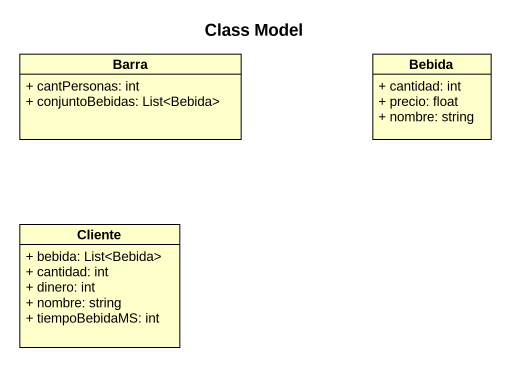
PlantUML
@startuml
title Class Model
hide circle
hide empty members
skinparam classAttributeIconSize 0
class Barra {
  + cantPersonas: int
  + conjuntoBebidas: List<Bebida>
}
class Bebida {
  + cantidad: int
  + precio: float
  + nombre: string
}
class Cliente {
  + bebida: List<Bebida>
  + cantidad: int
  + dinero: int
  + nombre: string
  + tiempoBebidaMS: int
}
@enduml
